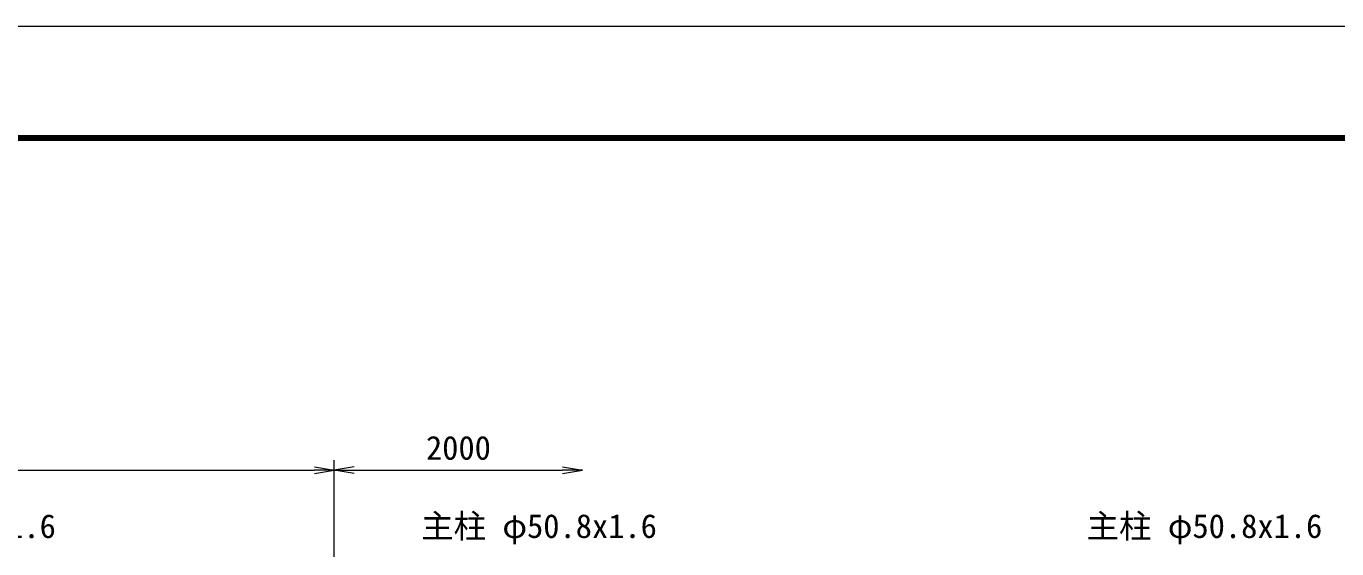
# Model space of a CAD drawing. Units: millimetres, scale not verified. Extents: x -4200 to 4200, y -2970 to 2970.
# Drawn here: x -2006 to 636, y 1917 to 2970 of the extents above; entities that cross this region are included whole.
import ezdxf
from ezdxf.enums import TextEntityAlignment as Align

# ---------------------------------------------------------------- set-up
doc = ezdxf.new("R2010")
doc.units = ezdxf.units.MM
doc.header["$LTSCALE"] = 20
for name, color, linetype, lineweight in [('0-2_D-STR-DIM', 7, 'Continuous', 9), ('0-3_0', 3, 'Continuous', 18), ('0-7_D-STR-TXT', 7, 'Continuous', 9), ('0-8_D-TTL', 7, 'Continuous', 9)]:
    doc.layers.add(name, color=color, linetype=linetype, lineweight=lineweight)
doc.styles.add('ＭＳ ゴシック', font='')
doc.styles.get('ＭＳ ゴシック').set_extended_font_data('MS Gothic')

# ---------------------------------------------------------------- blocks, each defined once
blk = doc.blocks.new('_Open')
at = {"layer": '0-3_0', "color": 7, "lineweight": 9}
blk.add_line((-20, 3.33), (0, 0), dxfattribs=at)
blk.add_lwpolyline([(-20, -3.33), (0, 0), (-20, 0)], dxfattribs=at)

msp = doc.modelspace()

# ---------------------------------------------------------------- linework, layer by layer
at = {"layer": '0-2_D-STR-DIM'}
for p, q in [((-1384.65, 1807.29), (-1384.65, 2095.23)), ((-1384.65, 1807.29), (-1384.65, 2095.23)), ((-3344.65, 2075.23), (-1424.65, 2075.23)), ((-1344.65, 2075.23), (-924.65, 2075.23))]:
    msp.add_line(p, q, dxfattribs=at)
at = {"layer": '0-8_D-TTL', "color": 2, "lineweight": 18}
msp.add_lwpolyline([(-4199.68, 2970.23), (4200.32, 2970.23), (4200.32, -2969.77), (-4199.68, -2969.77)], close=True, dxfattribs=at)
at = {"layer": '0-8_D-TTL'}
for points in [[(-3929.68, 2750.23), (3930.32, 2750.23), (3930.32, -2749.77), (-3929.68, -2749.77)], [(-3927.18, 2747.73), (3927.82, 2747.73), (3927.82, -2747.27), (-3927.18, -2747.27)], [(-3924.68, 2745.23), (3925.32, 2745.23), (3925.32, -2744.77), (-3924.68, -2744.77)], [(-3922.18, 2742.73), (3922.82, 2742.73), (3922.82, -2742.27), (-3922.18, -2742.27)], [(-3919.68, 2740.23), (3920.32, 2740.23), (3920.32, -2739.77), (-3919.68, -2739.77)]]:
    msp.add_lwpolyline(points, close=True, dxfattribs=at)

# ---------------------------------------------------------------- block references
at = {"layer": '0-2_D-STR-DIM', "xscale": 2, "yscale": 2}
for p in [(-1384.65, 2075.23), (-884.65, 2075.23)]:
    msp.add_blockref('_Open', p, dxfattribs=at)
at = {"layer": '0-2_D-STR-DIM', "xscale": 2, "yscale": 2, "rotation": 180}
msp.add_blockref('_Open', (-1384.65, 2075.23), dxfattribs=at)

# ---------------------------------------------------------------- texts
at = {"layer": '0-2_D-STR-DIM', "style": 'ＭＳ ゴシック'}
msp.add_text('2000', height=48.09, dxfattribs=at).set_placement((-1199.9, 2081.97), align=Align.BOTTOM_LEFT)
at = {"layer": '0-7_D-STR-TXT', "style": 'ＭＳ ゴシック'}
for s, p in [('胴縁 \u300038.1x1.6', (-2437.2, 1924.01)), ('主柱 φ50.8x1.6', (-1209.78, 1924.24)), ('主柱 φ50.8x1.6', (131.52, 1924.24))]:
    msp.add_text(s, height=48.09, dxfattribs=at).set_placement(p, align=Align.BOTTOM_LEFT)

doc.saveas('drawing.dxf')
